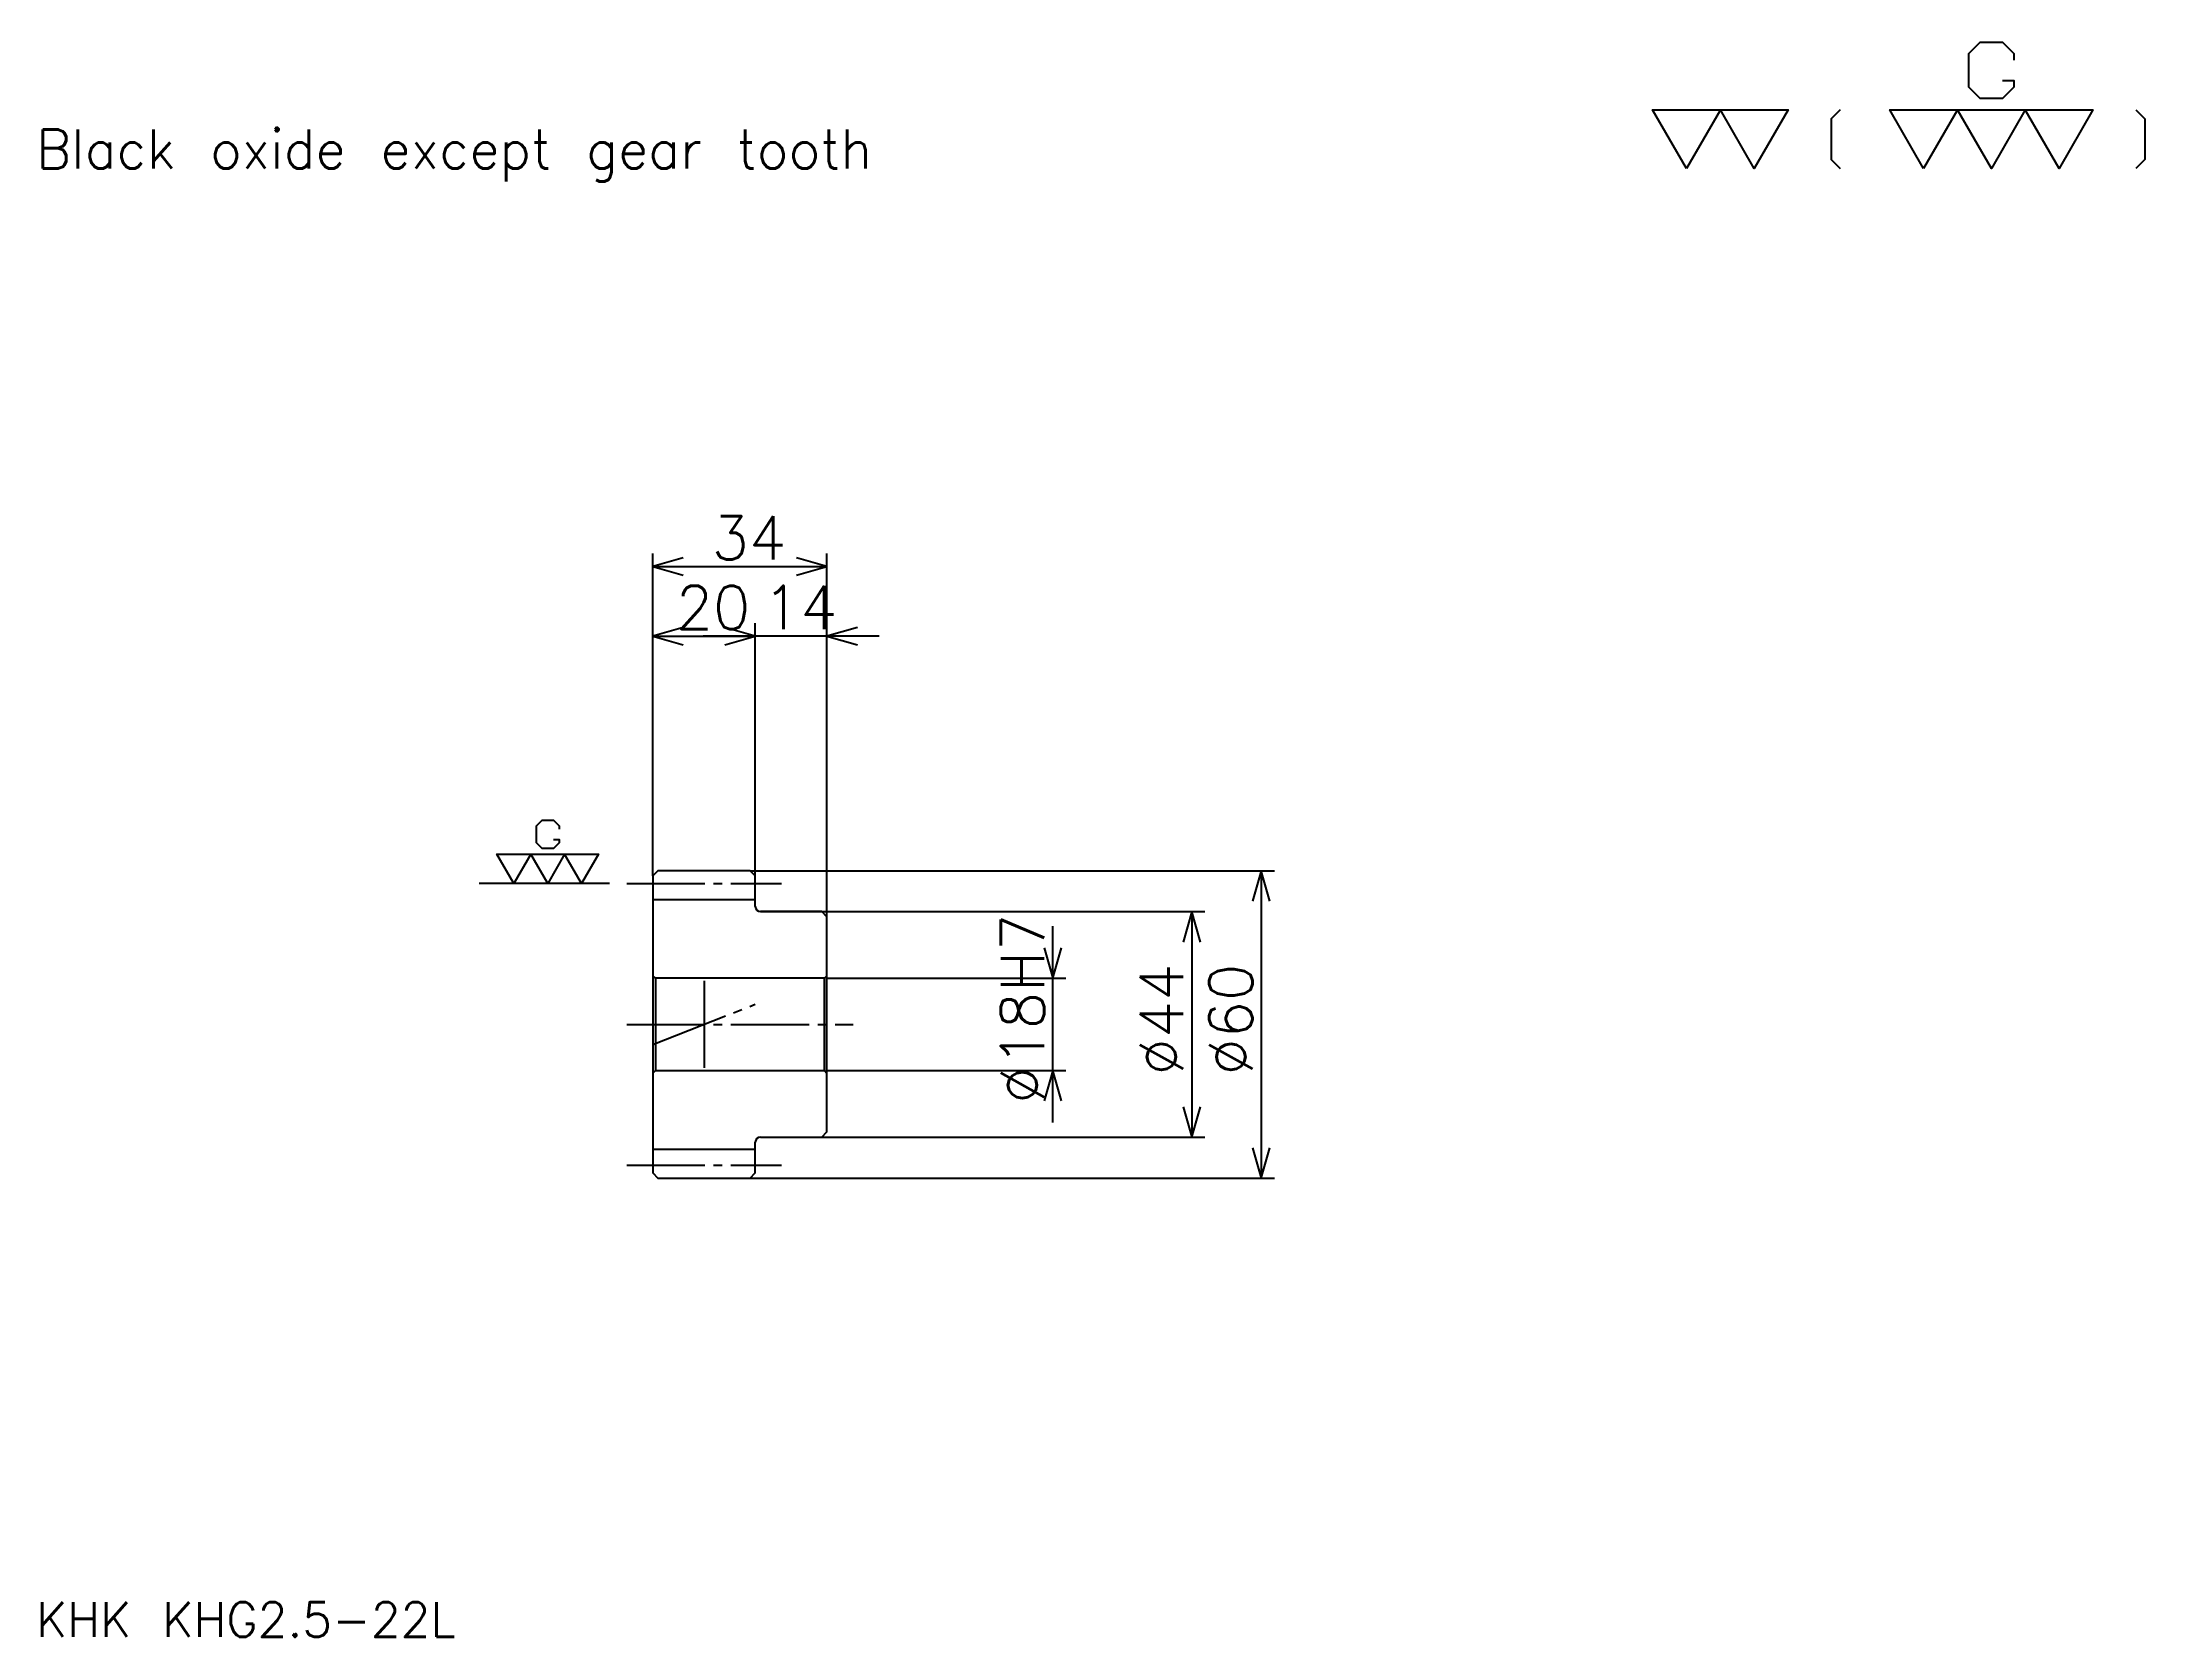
# Model space of a CAD drawing. Extents: x 18 to 429, y 19 to 330.
import ezdxf

# ---------------------------------------------------------------- set-up
doc = ezdxf.new("R2010")
doc.units = 0
doc.linetypes.add('DASHDOT', pattern=[20.347826, 15.26087, -1.695652, 1.695652, -1.695652])
doc.layers.get('0').update_dxf_attribs({"linetype": 'CONTINUOUS'})
doc.layers.add('DASHDOT', color=6, linetype='DASHDOT')
doc.styles.add('KANJI', font='TXT', dxfattribs={"bigfont": 'BIGFONT'})

msp = doc.modelspace()

# ---------------------------------------------------------------- linework, layer by layer
at = {"color": 5}
for p, q in [((137.347839, 168.195648), (137.347839, 230.086945)), ((171.347839, 168.195648), (171.347839, 230.086945)), ((137.347839, 227.543472), (171.347839, 227.543472)), ((137.347839, 213.978256), (157.347839, 213.978256)), ((181.521759, 213.978256), (147.17392, 213.978256)), ((157.347839, 168.195648), (157.347839, 216.521729)), ((137.347839, 167.195648), (137.347839, 168.195648)), ((156.347839, 168.195648), (171.347839, 168.195648)), ((157.347839, 167.195648), (157.347839, 168.195648)), ((171.347839, 168.195648), (258.67392, 168.195648)), ((171.347839, 159.195648), (171.347839, 168.195648)), ((256.130432, 168.195648), (256.130432, 108.195648)), ((158.347839, 160.195648), (171.347839, 160.195648)), ((171.347839, 160.195648), (245.108704, 160.195648)), ((242.565231, 160.195648), (242.565231, 116.195648)), ((215.434799, 119.021736), (215.434799, 157.369568)), ((171.347839, 147.195648), (217.978271, 147.195648)), ((171.347839, 129.195648), (217.978271, 129.195648)), ((158.347839, 116.195648), (171.347839, 116.195648)), ((171.347839, 116.195648), (245.108704, 116.195648)), ((156.347839, 108.195648), (171.347839, 108.195648)), ((171.347839, 108.195648), (258.67392, 108.195648))]:
    msp.add_line(p, q, dxfattribs=at)
at = {"color": 7}
for p, q in [((128.869583, 165.695648), (103.434799, 165.695648)), ((147.347839, 146.673904), (147.347839, 129.717392))]:
    msp.add_line(p, q, dxfattribs=at)
at = {"color": 4}
for p, q in [((137.347839, 162.570648), (157.347839, 162.570648)), ((137.847839, 147.195648), (137.847839, 129.195648)), ((170.847839, 147.195648), (171.347839, 147.695648)), ((170.847839, 129.195648), (171.347839, 128.695648)), ((137.347839, 113.820648), (157.347839, 113.820648))]:
    msp.add_line(p, q, dxfattribs=at)
at = {"color": 7}
for points in [[(400.852173, 322.411285), (403.056519, 322.411285), (403.056519, 321.088684), (400.852173, 318.884338), (396.443481, 318.884338), (394.239136, 321.088684), (394.239136, 327.701721), (396.443481, 329.906067), (400.852173, 329.906067), (403.056519, 327.701721), (403.056519, 326.37912)], [(339.130432, 305.217377), (332.517395, 316.679993), (358.969574, 316.679993), (352.356506, 305.217377), (345.743469, 316.679993), (339.130432, 305.217377)], [(369.109558, 316.679993), (367.346069, 314.916504), (367.346069, 306.980865), (369.109558, 305.217377)], [(385.421722, 305.217377), (378.808685, 316.679993), (418.486938, 316.679993), (411.873901, 305.217377), (405.260864, 316.679993), (398.647827, 305.217377), (392.03479, 316.679993), (385.421722, 305.217377)], [(426.863464, 316.679993), (428.626953, 314.916504), (428.626953, 306.980865), (426.863464, 305.217377)], [(117.932625, 174.292603), (119.034798, 174.292603), (119.034798, 173.631302), (117.932625, 172.529129), (115.728271, 172.529129), (114.626099, 173.631302), (114.626099, 176.93782), (115.728271, 178.039993), (117.932625, 178.039993), (119.034798, 176.93782), (119.034798, 176.27652)], [(110.217407, 165.695648), (106.910881, 171.426956), (126.750015, 171.426956), (123.443489, 165.695648), (120.136971, 171.426956), (116.830444, 165.695648), (113.523926, 171.426956), (110.217407, 165.695648)]]:
    msp.add_lwpolyline(points, dxfattribs=at)
at = {"color": 5}
for points in [[(143.282623, 229.239136), (137.347839, 227.543472), (143.282623, 225.847809)], [(165.413055, 225.847809), (171.347839, 227.543472), (165.413055, 229.239136)], [(143.282623, 215.67392), (137.347839, 213.978256), (143.282623, 212.282593)], [(151.413055, 212.282593), (157.347839, 213.978256), (151.413055, 215.67392)], [(151.413055, 212.282593), (157.347839, 213.978256), (151.413055, 215.67392)], [(177.282623, 215.67392), (171.347839, 213.978256), (177.282623, 212.282593)], [(257.826111, 162.260864), (256.130432, 168.195648), (254.434784, 162.260864)], [(244.260895, 154.260864), (242.565231, 160.195648), (240.869568, 154.260864)], [(213.739136, 153.130432), (215.434799, 147.195648), (217.130463, 153.130432)], [(217.130463, 123.260864), (215.434799, 129.195648), (213.739136, 123.260864)], [(240.869568, 122.130432), (242.565231, 116.195648), (244.260895, 122.130432)], [(254.434784, 114.130432), (256.130432, 108.195648), (257.826111, 114.130432)]]:
    msp.add_lwpolyline(points, dxfattribs=at)
at = {"color": 4}
for points in [[(157.347839, 161.195648), (157.347839, 167.195648), (156.347839, 168.195648), (138.347839, 168.195648), (137.347839, 167.195648), (137.347839, 128.695648)], [(158.347839, 116.195648), (170.347839, 116.195648), (171.347839, 117.195648), (171.347839, 159.195648), (170.347839, 160.195648), (158.347839, 160.195648)], [(137.347839, 128.695648), (137.847839, 129.195648), (170.847839, 129.195648), (170.847839, 147.195648), (137.847839, 147.195648), (137.347839, 147.695648)], [(137.347839, 128.695648), (137.347839, 109.195648), (138.347839, 108.195648), (156.347839, 108.195648), (157.347839, 109.195648), (157.347839, 115.195648)]]:
    msp.add_lwpolyline(points, dxfattribs=at)
for centre, start, end in [((158.347839, 161.195648), 180, 270), ((158.347839, 115.195648), 90, 180)]:
    msp.add_arc(centre, 1, start, end, dxfattribs=at)
at = {"layer": 'DASHDOT', "color": 7}
for p, q in [((132.26088, 165.695648), (162.434799, 165.695648)), ((137.347839, 134.256546), (157.347839, 142.13475)), ((132.26088, 138.195648), (176.434799, 138.195648)), ((132.26088, 110.695648), (162.434799, 110.695648))]:
    msp.add_line(p, q, dxfattribs=at)

# ---------------------------------------------------------------- texts
at = {"color": 7, "style": 'KANJI'}
for s, height, p in [('Black oxide except gear tooth', 7.630435, (16.956522, 305.217377)), ('34', 8.478261, (148.836975, 228.899994)), ('20', 8.478261, (141.836975, 215.334778)), ('14', 8.478261, (158.836975, 215.334778)), ('KHK KHG2.5-22L', 6.782609, (16.956522, 18.652174))]:
    msp.add_text(s, height=height, dxfattribs=at).set_placement(p)
for s, p in [('%%c18H7', (213.739136, 122.722824)), ('%%c44', (240.869568, 128.233688)), ('%%c60', (254.434784, 128.233688))]:
    msp.add_text(s, height=8.478261, rotation=90, dxfattribs=at).set_placement(p)

doc.saveas('drawing.dxf')
